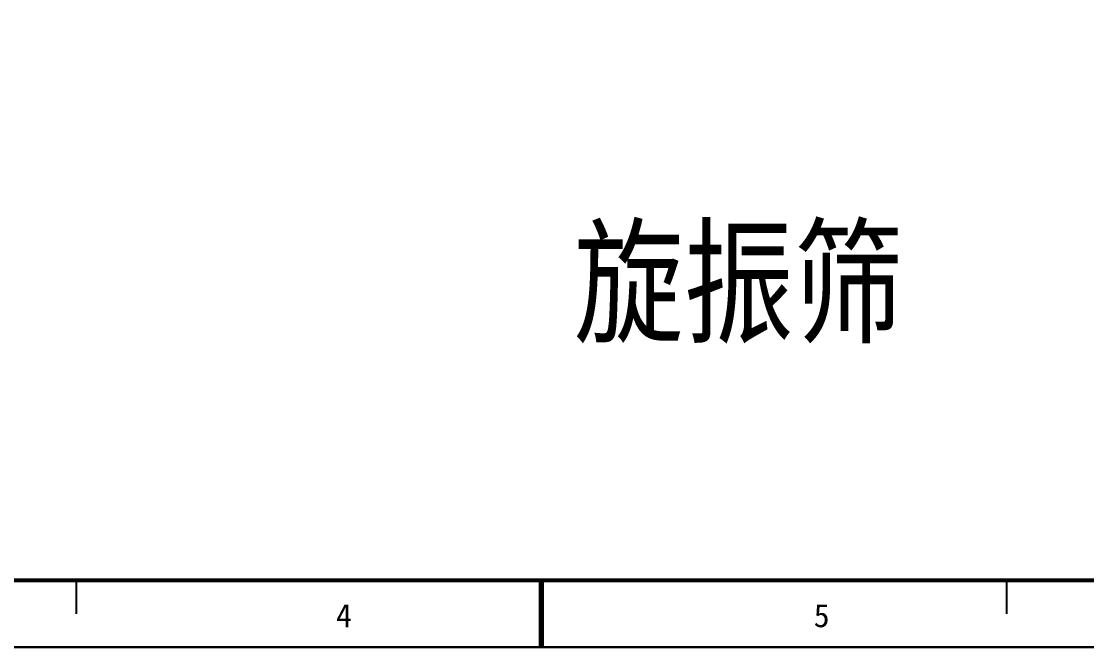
# Model space of a CAD drawing. Header units: millimetres. Extents: x 9671 to 25689, y -17516 to -2951.
# Drawn here: x 21270.6 to 21350.6, y -5527.3 to -5480.1 of the extents above; entities that cross this region are included whole.
import ezdxf

# ---------------------------------------------------------------- set-up
doc = ezdxf.new("R2010")
doc.units = ezdxf.units.MM
doc.styles.add('QSDI', font='SimSun.ttf', dxfattribs={"width": 0.8})

# ---------------------------------------------------------------- blocks, each defined once
blk = doc.blocks.new('2#图框，横')
for p, q in [((8012.32, 10), (8012.32, 5)), ((8152.07, 10), (8152.07, 5)), ((8371.69, 0), (7777.69, 0)), ((7951.69, 0), (8371.69, 0))]:
    blk.add_line(p, q)
blk.add_lwpolyline([(7802.69, 10, 1, 1, 0), (7802.69, 410, 0.6, 0.6, 0), (8361.69, 410, 0.6, 0.6, 0), (8361.69, 10, 0.6, 0.6, 0)], format="xyseb", close=True)
for const_width in [0.8, 0.5]:
    blk.add_lwpolyline([(8082.19, 10), (8082.19, 0)], dxfattribs=dict(const_width=const_width))
at = {"style": 'QSDI'}
for s, p in [('4', (8051.36, 2.98)), ('5', (8123.11, 2.98))]:
    blk.add_text(s, height=3.5, dxfattribs=at).set_placement(p)

msp = doc.modelspace()

# ---------------------------------------------------------------- block references
at = {"color": 2, "xscale": 0.4999999999999969, "yscale": 0.4999999999999969, "zscale": 0.4999999999999969}
msp.add_blockref('2#图框，横', (17268.583, -5527.124), dxfattribs=at)

# ---------------------------------------------------------------- texts
at = {"style": 'QSDI', "width": 0.8}
msp.add_text('旋振筛', height=7.5686, dxfattribs=at).set_placement((21312.119, -5503.497))

doc.saveas('drawing.dxf')
